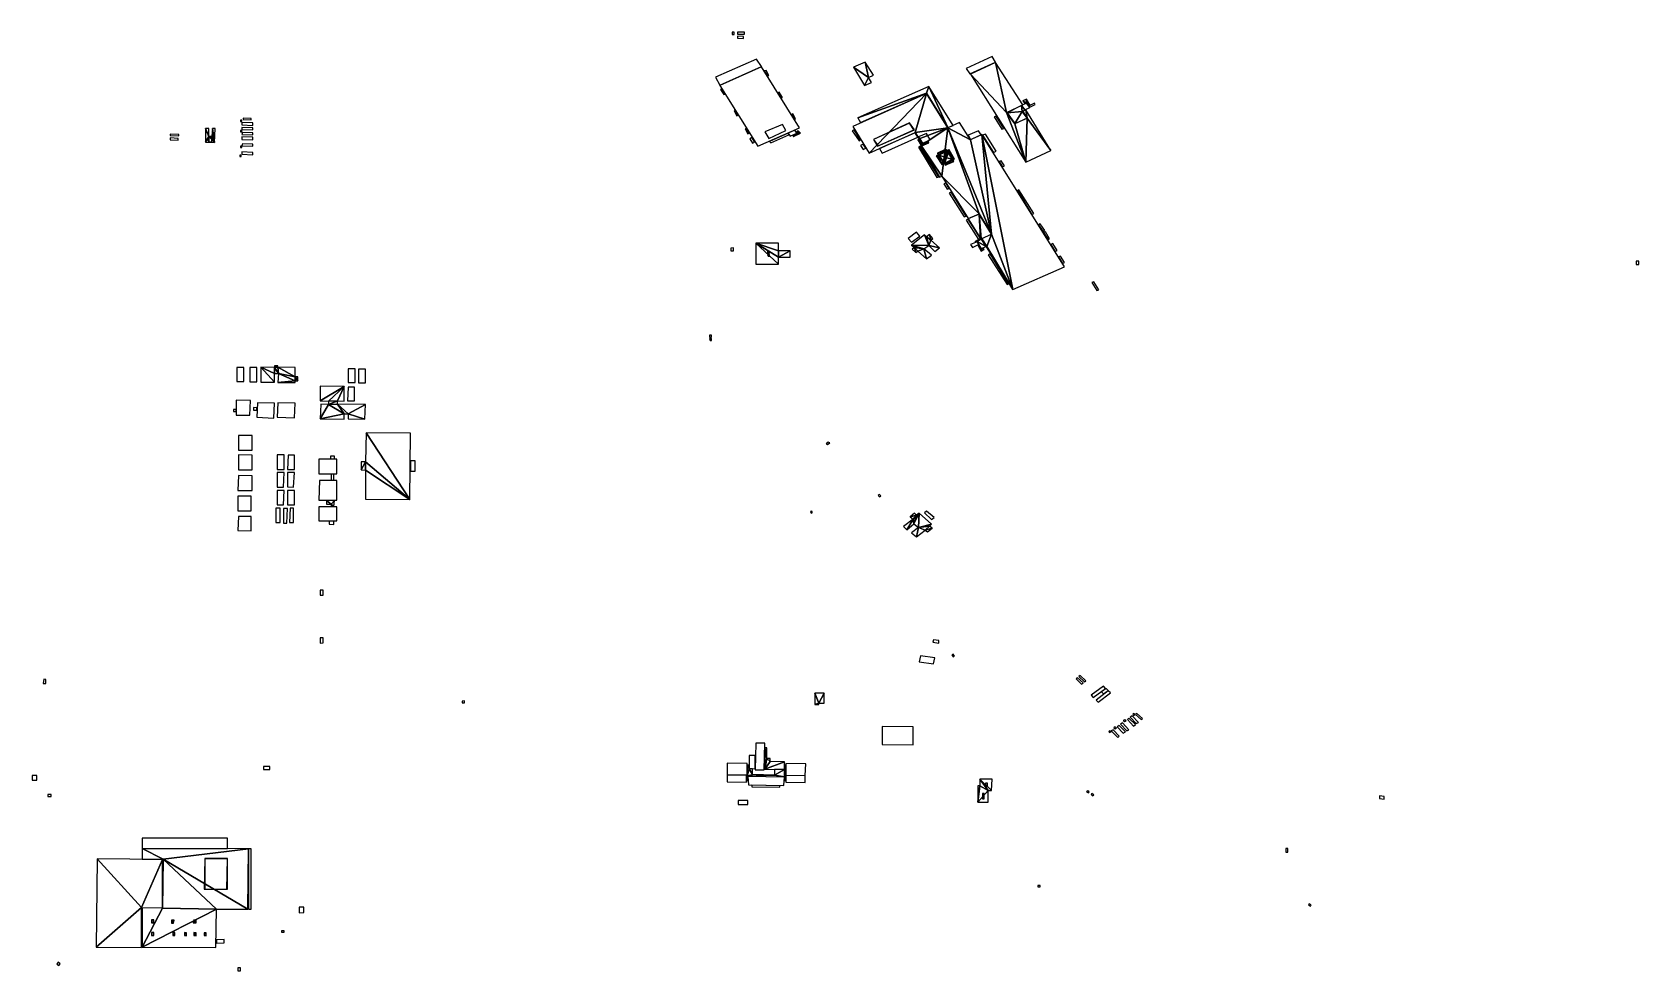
# Model space of a CAD drawing. Extents: x -35430092 to -35393830, y 11991942 to 12015432.
# Drawn here: x -35413699 to -35407149, y 11996210 to 12000036 of the extents above; entities that cross this region are included whole.
import ezdxf

# ---------------------------------------------------------------- set-up
doc = ezdxf.new("R2010")
doc.units = 0

msp = doc.modelspace()

# ---------------------------------------------------------------- linework, layer by layer
at = {"layer": 'mg_to_dxf', "color": 52}
for points in [[(-35410845.78, 12000036.24), (-35410845.78, 12000026.5), (-35410837.43, 12000026.5), (-35410837.43, 12000036.24)], [(-35410823.5, 12000027.89), (-35410795.66, 12000027.89), (-35410795.66, 12000036.24), (-35410823.5, 12000036.24)], [(-35410798.45, 12000009.79), (-35410798.45, 12000018.15), (-35410823.5, 12000019.54), (-35410823.5, 12000011.18)], [(-35410726.06, 11999895.65), (-35410745.55, 11999926.27), (-35410912.6, 11999852.49), (-35410895.89, 11999820.48)], [(-35410288.96, 11999851.1), (-35410288.96, 11999851.1), (-35410302.88, 11999913.74), (-35410350.21, 11999892.86)], [(-35410288.96, 11999851.1), (-35410288.96, 11999851.1), (-35410269.47, 11999860.84), (-35410302.88, 11999913.74)], [(-35409771.13, 11999913.74), (-35409785.05, 11999937.41), (-35409890.84, 11999888.69), (-35409876.92, 11999866.41)], [(-35409726.58, 11999709.11), (-35409726.58, 11999709.11), (-35409771.13, 11999912.35), (-35409874.14, 11999865.02)], [(-35409726.58, 11999709.11), (-35409726.58, 11999709.11), (-35409659.76, 11999739.74), (-35409771.13, 11999912.35)], [(-35410895.89, 11999819.08), (-35410739.98, 11999571.3), (-35410570.15, 11999646.47), (-35410726.06, 11999894.25)], [(-35410706.57, 11999880.33), (-35410714.93, 11999878.94), (-35410701.01, 11999858.06), (-35410695.44, 11999859.45)], [(-35410288.96, 11999851.1), (-35410288.96, 11999851.1), (-35410350.21, 11999892.86), (-35410305.67, 11999819.08)], [(-35410288.96, 11999851.1), (-35410288.96, 11999851.1), (-35410305.67, 11999819.08), (-35410277.83, 11999831.61)], [(-35409726.58, 11999709.11), (-35409726.58, 11999709.11), (-35409874.14, 11999865.02), (-35409648.63, 11999505.88)], [(-35410887.54, 11999803.77), (-35410893.11, 11999802.38), (-35410879.19, 11999781.5), (-35410873.62, 11999782.89)], [(-35410653.68, 11999791.24), (-35410659.24, 11999788.46), (-35410645.32, 11999767.58), (-35410639.76, 11999770.36)], [(-35410052.32, 11999785.67), (-35410052.32, 11999785.67), (-35410353, 11999652.04), (-35410286.18, 11999543.46)], [(-35410052.32, 11999787.07), (-35410052.32, 11999787.07), (-35410043.96, 11999814.91), (-35410333.51, 11999686.84)], [(-35410052.32, 11999787.07), (-35410052.32, 11999787.07), (-35410333.51, 11999686.84), (-35410322.37, 11999667.35)], [(-35410052.32, 11999785.67), (-35410052.32, 11999785.67), (-35410286.18, 11999543.46), (-35410099.65, 11999626.98)], [(-35409966.01, 11999646.47), (-35409966.01, 11999646.47), (-35410052.32, 11999785.67), (-35410099.65, 11999626.98)], [(-35410052.32, 11999787.07), (-35410052.32, 11999787.07), (-35409966.01, 11999647.86), (-35410043.96, 11999814.91)], [(-35410043.96, 11999814.91), (-35410043.96, 11999814.91), (-35409966.01, 11999647.86), (-35409943.74, 11999656.22)], [(-35410834.64, 11999718.86), (-35410837.43, 11999716.07), (-35410826.29, 11999695.19), (-35410820.72, 11999697.98)], [(-35409662.55, 11999713.29), (-35409662.55, 11999713.29), (-35409665.33, 11999736.95), (-35409723.8, 11999707.72)], [(-35409662.55, 11999713.29), (-35409662.55, 11999713.29), (-35409723.8, 11999707.72), (-35409693.17, 11999663.18)], [(-35409662.55, 11999713.29), (-35409662.55, 11999713.29), (-35409693.17, 11999663.18), (-35409643.06, 11999685.45)], [(-35409651.41, 11999718.86), (-35409631.92, 11999728.6), (-35409645.84, 11999746.7), (-35409665.33, 11999736.95)], [(-35409662.55, 11999713.29), (-35409662.55, 11999713.29), (-35409651.41, 11999718.86), (-35409665.33, 11999736.95)], [(-35409645.84, 11999748.09), (-35409645.84, 11999748.09), (-35409645.84, 11999763.4), (-35409659.76, 11999756.44)], [(-35409645.84, 11999748.09), (-35409645.84, 11999748.09), (-35409659.76, 11999756.44), (-35409651.41, 11999745.31)], [(-35409643.06, 11999685.45), (-35409643.06, 11999685.45), (-35409648.63, 11999718.86), (-35409659.76, 11999713.29)], [(-35409545.62, 11999553.2), (-35409545.62, 11999553.2), (-35409648.63, 11999718.86), (-35409643.06, 11999685.45)], [(-35409645.84, 11999748.09), (-35409645.84, 11999748.09), (-35409631.92, 11999739.74), (-35409645.84, 11999763.4)], [(-35409645.84, 11999748.09), (-35409645.84, 11999748.09), (-35409637.49, 11999736.95), (-35409631.92, 11999739.74)], [(-35409631.92, 11999729.99), (-35409609.65, 11999741.13), (-35409612.43, 11999746.7), (-35409634.71, 11999735.56)], [(-35412850.31, 11999671.53), (-35412844.74, 11999671.53), (-35412844.74, 11999677.1), (-35412850.31, 11999677.1)], [(-35412800.2, 11999656.22), (-35412800.2, 11999665.96), (-35412844.74, 11999667.35), (-35412844.74, 11999659)], [(-35412800.2, 11999638.12), (-35412800.2, 11999646.47), (-35412844.74, 11999647.86), (-35412844.74, 11999639.51)], [(-35412839.17, 11999679.88), (-35412805.76, 11999678.49), (-35412805.76, 11999684.06), (-35412839.17, 11999685.45)], [(-35410695.44, 11999603.32), (-35410625.84, 11999635.33), (-35410639.76, 11999660.39), (-35410712.14, 11999629.77)], [(-35410598, 11999703.54), (-35410603.56, 11999700.76), (-35410589.64, 11999679.88), (-35410586.86, 11999682.66)], [(-35410252.77, 11999571.3), (-35410102.43, 11999638.12), (-35410121.92, 11999665.96), (-35410269.47, 11999599.14)], [(-35410249.99, 11999572.69), (-35410105.21, 11999638.12), (-35410121.92, 11999664.57), (-35410269.47, 11999599.14)], [(-35409874.14, 11999597.75), (-35409874.14, 11999597.75), (-35409918.68, 11999667.35), (-35409966.01, 11999646.47)], [(-35409768.34, 11999693.8), (-35409776.69, 11999691.02), (-35409746.07, 11999640.9), (-35409737.72, 11999643.69)], [(-35409726.58, 11999709.11), (-35409726.58, 11999709.11), (-35409648.63, 11999505.88), (-35409693.17, 11999661.78)], [(-35409648.63, 11999505.88), (-35409648.63, 11999505.88), (-35409643.06, 11999685.45), (-35409693.17, 11999661.78)], [(-35409648.63, 11999505.88), (-35409648.63, 11999505.88), (-35409545.62, 11999553.2), (-35409643.06, 11999685.45)], [(-35413137.07, 11999614.45), (-35413100.88, 11999613.06), (-35413100.88, 11999618.63), (-35413137.07, 11999620.02)], [(-35413137.07, 11999597.75), (-35413103.66, 11999596.36), (-35413103.66, 11999603.32), (-35413137.07, 11999604.71)], [(-35412978.38, 11999610.28), (-35412978.38, 11999610.28), (-35412992.3, 11999643.69), (-35412992.3, 11999588.01)], [(-35412978.38, 11999610.28), (-35412978.38, 11999610.28), (-35412978.38, 11999643.69), (-35412992.3, 11999643.69)], [(-35412978.38, 11999610.28), (-35412978.38, 11999610.28), (-35412992.3, 11999588.01), (-35412956.1, 11999586.61)], [(-35412967.24, 11999588.01), (-35412967.24, 11999607.49), (-35412981.16, 11999607.49), (-35412981.16, 11999588.01)], [(-35412978.38, 11999610.28), (-35412978.38, 11999610.28), (-35412956.1, 11999586.61), (-35412967.24, 11999611.67)], [(-35412967.24, 11999589.4), (-35412967.24, 11999607.49), (-35412978.38, 11999606.1), (-35412978.38, 11999589.4)], [(-35412956.1, 11999586.61), (-35412956.1, 11999586.61), (-35412964.46, 11999643.69), (-35412967.24, 11999611.67)], [(-35412956.1, 11999586.61), (-35412956.1, 11999586.61), (-35412953.32, 11999643.69), (-35412964.46, 11999643.69)], [(-35412850.31, 11999629.77), (-35412844.74, 11999629.77), (-35412844.74, 11999635.33), (-35412850.31, 11999635.33)], [(-35412800.2, 11999617.24), (-35412800.2, 11999625.59), (-35412841.96, 11999626.98), (-35412844.74, 11999618.63)], [(-35412800.2, 11999597.75), (-35412800.2, 11999607.49), (-35412844.74, 11999608.89), (-35412844.74, 11999599.14)], [(-35410787.31, 11999645.08), (-35410792.88, 11999642.3), (-35410781.74, 11999621.41), (-35410776.18, 11999624.2)], [(-35410765.04, 11999606.1), (-35410773.39, 11999601.93), (-35410762.26, 11999583.83), (-35410753.9, 11999588.01)], [(-35410687.09, 11999585.22), (-35410614.7, 11999617.24), (-35410617.48, 11999624.2), (-35410692.65, 11999590.79)], [(-35410609.13, 11999611.67), (-35410581.29, 11999624.2), (-35410589.64, 11999636.73), (-35410617.48, 11999624.2)], [(-35410578.51, 11999624.2), (-35410578.51, 11999624.2), (-35410598, 11999614.45), (-35410595.21, 11999610.28)], [(-35410578.51, 11999624.2), (-35410578.51, 11999624.2), (-35410595.21, 11999610.28), (-35410567.37, 11999624.2)], [(-35410578.51, 11999624.2), (-35410578.51, 11999624.2), (-35410575.72, 11999633.94), (-35410581.29, 11999629.77)], [(-35410578.51, 11999624.2), (-35410578.51, 11999624.2), (-35410567.37, 11999624.2), (-35410575.72, 11999633.94)], [(-35410347.43, 11999638.12), (-35410355.78, 11999633.94), (-35410327.94, 11999593.57), (-35410322.37, 11999596.36)], [(-35410244.42, 11999561.56), (-35410233.28, 11999543.46), (-35410088.51, 11999607.49), (-35410099.65, 11999625.59)], [(-35409966.01, 11999646.47), (-35409966.01, 11999646.47), (-35410099.65, 11999626.98), (-35410082.94, 11999601.93)], [(-35410082.94, 11999601.93), (-35410082.94, 11999601.93), (-35410088.51, 11999597.75), (-35410074.59, 11999574.09)], [(-35410069.02, 11999581.05), (-35410069.02, 11999581.05), (-35410080.16, 11999600.53), (-35410088.51, 11999597.75)], [(-35410069.02, 11999581.05), (-35410069.02, 11999581.05), (-35410088.51, 11999597.75), (-35410071.81, 11999572.69)], [(-35410069.02, 11999583.83), (-35410038.4, 11999597.75), (-35410052.32, 11999622.81), (-35410085.73, 11999608.89)], [(-35409966.01, 11999646.47), (-35409966.01, 11999646.47), (-35410082.94, 11999601.93), (-35410074.59, 11999574.09)], [(-35409966.01, 11999646.47), (-35409966.01, 11999646.47), (-35410074.59, 11999574.09), (-35409991.07, 11999448.8)], [(-35410069.02, 11999581.05), (-35410069.02, 11999581.05), (-35410071.81, 11999572.69), (-35410043.96, 11999585.22)], [(-35410069.02, 11999581.05), (-35410069.02, 11999581.05), (-35410043.96, 11999585.22), (-35410046.75, 11999592.18)], [(-35409837.94, 11999295.68), (-35409837.94, 11999295.68), (-35409966.01, 11999646.47), (-35409991.07, 11999448.8)], [(-35409787.83, 11999212.16), (-35409787.83, 11999212.16), (-35409966.01, 11999646.47), (-35409837.94, 11999295.68)], [(-35409874.14, 11999597.75), (-35409874.14, 11999597.75), (-35409966.01, 11999646.47), (-35409787.83, 11999212.16)], [(-35409829.59, 11999617.24), (-35409840.73, 11999633.94), (-35409882.49, 11999615.85), (-35409874.14, 11999599.14)], [(-35409787.83, 11999212.16), (-35409787.83, 11999212.16), (-35409826.81, 11999618.63), (-35409874.14, 11999597.75)], [(-35409701.52, 11998986.65), (-35409701.52, 11998986.65), (-35409826.81, 11999618.63), (-35409787.83, 11999212.16)], [(-35409701.52, 11998986.65), (-35409701.52, 11998986.65), (-35409489.93, 11999079.91), (-35409826.81, 11999618.63)], [(-35409768.34, 11999550.42), (-35409812.89, 11999620.02), (-35409824.02, 11999615.85), (-35409779.48, 11999546.24)], [(-35412853.09, 11999529.54), (-35412847.53, 11999529.54), (-35412847.53, 11999535.11), (-35412853.09, 11999535.11)], [(-35412850.31, 11999565.73), (-35412844.74, 11999565.73), (-35412844.74, 11999571.3), (-35412850.31, 11999571.3)], [(-35412800.2, 11999571.3), (-35412800.2, 11999579.65), (-35412841.96, 11999581.05), (-35412844.74, 11999572.69)], [(-35412800.2, 11999536.5), (-35412800.2, 11999546.24), (-35412844.74, 11999547.64), (-35412844.74, 11999539.28)], [(-35410322.37, 11999574.09), (-35410311.24, 11999557.38), (-35410300.1, 11999562.95), (-35410311.24, 11999579.65)], [(-35410080.16, 11999569.91), (-35410085.73, 11999567.13), (-35410010.56, 11999443.23), (-35410002.2, 11999446.02)], [(-35410074.59, 11999574.09), (-35410074.59, 11999574.09), (-35410080.16, 11999571.3), (-35409999.42, 11999444.63)], [(-35409991.07, 11999448.8), (-35409991.07, 11999448.8), (-35410074.59, 11999574.09), (-35409999.42, 11999444.63)], [(-35410013.34, 11999532.32), (-35410013.34, 11999532.32), (-35409991.07, 11999496.13), (-35410004.99, 11999536.5)], [(-35410002.2, 11999535.11), (-35410002.2, 11999535.11), (-35410010.56, 11999532.32), (-35409991.07, 11999497.52)], [(-35409968.79, 11999553.2), (-35409968.79, 11999553.2), (-35409974.36, 11999558.77), (-35410007.77, 11999543.46)], [(-35409968.79, 11999551.81), (-35409968.79, 11999551.81), (-35409974.36, 11999557.38), (-35410007.77, 11999543.46)], [(-35409968.79, 11999553.2), (-35409968.79, 11999553.2), (-35410007.77, 11999543.46), (-35410004.99, 11999536.5)], [(-35409968.79, 11999551.81), (-35409968.79, 11999551.81), (-35410007.77, 11999543.46), (-35410002.2, 11999535.11)], [(-35410004.99, 11999536.5), (-35410004.99, 11999536.5), (-35409991.07, 11999496.13), (-35409968.79, 11999553.2)], [(-35409946.52, 11999517.01), (-35409946.52, 11999517.01), (-35409968.79, 11999551.81), (-35410002.2, 11999535.11)], [(-35410002.2, 11999535.11), (-35410002.2, 11999535.11), (-35409991.07, 11999497.52), (-35409979.93, 11999501.7)], [(-35409946.52, 11999517.01), (-35409946.52, 11999517.01), (-35410002.2, 11999535.11), (-35409979.93, 11999501.7)], [(-35409991.07, 11999496.13), (-35409991.07, 11999496.13), (-35409979.93, 11999500.31), (-35409968.79, 11999553.2)], [(-35409968.79, 11999553.2), (-35409968.79, 11999553.2), (-35409979.93, 11999500.31), (-35409960.44, 11999555.99)], [(-35409979.93, 11999500.31), (-35409979.93, 11999500.31), (-35409943.74, 11999515.62), (-35409960.44, 11999555.99)], [(-35409974.36, 11999494.74), (-35409974.36, 11999494.74), (-35409946.52, 11999517.01), (-35409979.93, 11999501.7)], [(-35409946.52, 11999517.01), (-35409946.52, 11999517.01), (-35409974.36, 11999494.74), (-35409940.95, 11999510.05)], [(-35409946.52, 11999517.01), (-35409946.52, 11999517.01), (-35409963.23, 11999555.99), (-35409968.79, 11999551.81)], [(-35409946.52, 11999517.01), (-35409946.52, 11999517.01), (-35409940.95, 11999518.4), (-35409963.23, 11999555.99)], [(-35409960.44, 11999555.99), (-35409960.44, 11999555.99), (-35409943.74, 11999515.62), (-35409938.17, 11999518.4)], [(-35409979.93, 11999500.31), (-35409979.93, 11999500.31), (-35409940.95, 11999508.66), (-35409943.74, 11999515.62)], [(-35409979.93, 11999500.31), (-35409979.93, 11999500.31), (-35409977.15, 11999493.35), (-35409940.95, 11999508.66)], [(-35409743.28, 11999487.78), (-35409734.93, 11999490.56), (-35409748.85, 11999511.44), (-35409757.21, 11999508.66)], [(-35409991.07, 11999448.8), (-35409991.07, 11999448.8), (-35409882.49, 11999276.19), (-35409837.94, 11999295.68)], [(-35409974.36, 11999422.35), (-35409982.71, 11999418.18), (-35409968.79, 11999395.9), (-35409960.44, 11999398.69)], [(-35409623.57, 11999292.89), (-35409615.22, 11999297.07), (-35409676.47, 11999393.12), (-35409682.04, 11999390.34)], [(-35409952.09, 11999383.38), (-35409960.44, 11999379.2), (-35409899.19, 11999283.15), (-35409890.84, 11999285.93)], [(-35409890.84, 11999269.23), (-35409840.73, 11999191.28), (-35409832.37, 11999195.45), (-35409882.49, 11999273.41)], [(-35409832.37, 11999195.45), (-35409832.37, 11999195.45), (-35409837.94, 11999294.29), (-35409882.49, 11999274.8)], [(-35409829.59, 11999194.06), (-35409829.59, 11999194.06), (-35409837.94, 11999294.29), (-35409832.37, 11999195.45)], [(-35409829.59, 11999194.06), (-35409829.59, 11999194.06), (-35409787.83, 11999212.16), (-35409837.94, 11999294.29)], [(-35409579.02, 11999224.68), (-35409570.67, 11999227.47), (-35409590.16, 11999255.31), (-35409595.73, 11999251.13)], [(-35410113.57, 11999180.14), (-35410080.16, 11999205.2), (-35410094.08, 11999220.51), (-35410127.49, 11999195.45)], [(-35410043.96, 11999166.22), (-35410043.96, 11999166.22), (-35410060.67, 11999209.37), (-35410113.57, 11999167.61)], [(-35410043.96, 11999166.22), (-35410043.96, 11999166.22), (-35410052.32, 11999202.41), (-35410060.67, 11999209.37)], [(-35410035.61, 11999188.49), (-35410035.61, 11999188.49), (-35410041.18, 11999210.76), (-35410052.32, 11999202.41)], [(-35410035.61, 11999188.49), (-35410035.61, 11999188.49), (-35410052.32, 11999202.41), (-35410043.96, 11999166.22)], [(-35410035.61, 11999188.49), (-35410035.61, 11999188.49), (-35410027.26, 11999195.45), (-35410041.18, 11999210.76)], [(-35409829.59, 11999194.06), (-35409829.59, 11999194.06), (-35409832.37, 11999195.45), (-35409854.65, 11999182.92)], [(-35409829.59, 11999194.06), (-35409829.59, 11999194.06), (-35409854.65, 11999182.92), (-35409846.3, 11999182.92)], [(-35409846.3, 11999182.92), (-35409846.3, 11999182.92), (-35409810.1, 11999162.04), (-35409829.59, 11999194.06)], [(-35409787.83, 11999212.16), (-35409787.83, 11999212.16), (-35409826.81, 11999194.06), (-35409807.32, 11999162.04)], [(-35409807.32, 11999162.04), (-35409807.32, 11999162.04), (-35409701.52, 11998986.65), (-35409787.83, 11999212.16)], [(-35409556.75, 11999191.28), (-35409551.18, 11999194.06), (-35409567.89, 11999221.9), (-35409576.24, 11999219.12)], [(-35410851.35, 11999145.34), (-35410840.21, 11999145.34), (-35410840.21, 11999156.47), (-35410851.35, 11999155.08)], [(-35410748.33, 11999175.96), (-35410748.33, 11999175.96), (-35410656.46, 11999091.05), (-35410656.46, 11999118.89)], [(-35410748.33, 11999175.96), (-35410748.33, 11999175.96), (-35410748.33, 11999091.05), (-35410656.46, 11999091.05)], [(-35410656.46, 11999145.34), (-35410656.46, 11999145.34), (-35410656.46, 11999175.96), (-35410748.33, 11999175.96)], [(-35410656.46, 11999145.34), (-35410656.46, 11999145.34), (-35410748.33, 11999175.96), (-35410656.46, 11999118.89)], [(-35410692.65, 11999135.59), (-35410692.65, 11999143.95), (-35410701.01, 11999143.95), (-35410701.01, 11999135.59)], [(-35410692.65, 11999123.07), (-35410692.65, 11999130.03), (-35410701.01, 11999130.03), (-35410698.22, 11999123.07)], [(-35410695.44, 11999135.59), (-35410695.44, 11999142.55), (-35410698.22, 11999142.55), (-35410698.22, 11999135.59)], [(-35410695.44, 11999123.07), (-35410695.44, 11999130.03), (-35410698.22, 11999130.03), (-35410698.22, 11999123.07)], [(-35410656.46, 11999118.89), (-35410656.46, 11999118.89), (-35410609.13, 11999145.34), (-35410656.46, 11999145.34)], [(-35410656.46, 11999118.89), (-35410656.46, 11999118.89), (-35410609.13, 11999118.89), (-35410609.13, 11999145.34)], [(-35410063.45, 11999152.3), (-35410063.45, 11999152.3), (-35410113.57, 11999167.61), (-35410102.43, 11999157.87)], [(-35410043.96, 11999166.22), (-35410043.96, 11999166.22), (-35410113.57, 11999167.61), (-35410063.45, 11999152.3)], [(-35410102.43, 11999157.87), (-35410102.43, 11999157.87), (-35410110.78, 11999150.91), (-35410096.86, 11999138.38)], [(-35410102.43, 11999157.87), (-35410102.43, 11999157.87), (-35410096.86, 11999138.38), (-35410088.51, 11999143.95)], [(-35410102.43, 11999157.87), (-35410102.43, 11999157.87), (-35410088.51, 11999143.95), (-35410063.45, 11999152.3)], [(-35410063.45, 11999152.3), (-35410063.45, 11999152.3), (-35410088.51, 11999143.95), (-35410052.32, 11999111.93)], [(-35410063.45, 11999152.3), (-35410063.45, 11999152.3), (-35410052.32, 11999111.93), (-35410032.83, 11999127.24)], [(-35410043.96, 11999166.22), (-35410043.96, 11999166.22), (-35409999.42, 11999156.47), (-35410035.61, 11999188.49)], [(-35410043.96, 11999166.22), (-35410043.96, 11999166.22), (-35410018.91, 11999142.55), (-35409999.42, 11999156.47)], [(-35409874.14, 11999170.39), (-35409865.78, 11999157.87), (-35409840.73, 11999170.39), (-35409846.3, 11999181.53)], [(-35409846.3, 11999182.92), (-35409846.3, 11999182.92), (-35409854.65, 11999182.92), (-35409854.65, 11999180.14)], [(-35409846.3, 11999182.92), (-35409846.3, 11999182.92), (-35409829.59, 11999153.69), (-35409810.1, 11999162.04)], [(-35409829.59, 11999152.3), (-35409829.59, 11999152.3), (-35409837.94, 11999169), (-35409843.51, 11999167.61)], [(-35409829.59, 11999152.3), (-35409829.59, 11999152.3), (-35409843.51, 11999167.61), (-35409829.59, 11999143.95)], [(-35409829.59, 11999152.3), (-35409829.59, 11999152.3), (-35409818.45, 11999149.51), (-35409821.24, 11999155.08)], [(-35409829.59, 11999152.3), (-35409829.59, 11999152.3), (-35409829.59, 11999143.95), (-35409818.45, 11999149.51)], [(-35409807.32, 11999162.04), (-35409807.32, 11999162.04), (-35409810.1, 11999160.65), (-35409701.52, 11998986.65)], [(-35409801.75, 11999128.63), (-35409723.8, 11999007.53), (-35409718.23, 11999010.31), (-35409793.4, 11999132.81)], [(-35409528.91, 11999142.55), (-35409520.56, 11999146.73), (-35409537.26, 11999174.57), (-35409545.62, 11999170.39)], [(-35409498.29, 11999092.44), (-35409489.93, 11999096.62), (-35409506.64, 11999123.07), (-35409514.99, 11999120.28)], [(-35407148.53, 11999089.66), (-35407148.53, 11999102.19), (-35407159.67, 11999102.19), (-35407159.67, 11999089.66)], [(-35409359.08, 11998982.47), (-35409350.73, 11998985.25), (-35409370.22, 11999018.66), (-35409378.57, 11999015.88)], [(-35410937.65, 11998793.15), (-35410929.3, 11998793.15), (-35410929.3, 11998801.51), (-35410937.65, 11998801.51)], [(-35410934.87, 11998779.23), (-35410929.3, 11998779.23), (-35410929.3, 11998787.58), (-35410937.65, 11998787.58)], [(-35412864.23, 11998669.26), (-35412864.23, 11998612.19), (-35412836.39, 11998612.19), (-35412836.39, 11998669.26)], [(-35412811.33, 11998669.26), (-35412811.33, 11998610.8), (-35412783.49, 11998610.8), (-35412783.49, 11998669.26)], [(-35412766.79, 11998670.65), (-35412766.79, 11998670.65), (-35412711.11, 11998609.4), (-35412711.11, 11998644.21)], [(-35412766.79, 11998670.65), (-35412766.79, 11998670.65), (-35412766.79, 11998609.4), (-35412711.11, 11998609.4)], [(-35412711.11, 11998669.26), (-35412711.11, 11998669.26), (-35412766.79, 11998670.65), (-35412711.11, 11998644.21)], [(-35412697.19, 11998670.65), (-35412697.19, 11998670.65), (-35412711.11, 11998676.22), (-35412711.11, 11998669.26)], [(-35412697.19, 11998670.65), (-35412697.19, 11998670.65), (-35412697.19, 11998676.22), (-35412711.11, 11998676.22)], [(-35412697.19, 11998670.65), (-35412697.19, 11998670.65), (-35412711.11, 11998669.26), (-35412694.4, 11998644.21)], [(-35412711.11, 11998669.26), (-35412711.11, 11998669.26), (-35412711.11, 11998644.21), (-35412694.4, 11998644.21)], [(-35412627.58, 11998631.68), (-35412627.58, 11998631.68), (-35412627.58, 11998669.26), (-35412697.19, 11998670.65)], [(-35412697.19, 11998670.65), (-35412697.19, 11998670.65), (-35412694.4, 11998644.21), (-35412627.58, 11998631.68)], [(-35412694.4, 11998644.21), (-35412694.4, 11998644.21), (-35412697.19, 11998608.01), (-35412627.58, 11998614.97)], [(-35412627.58, 11998614.97), (-35412627.58, 11998614.97), (-35412697.19, 11998608.01), (-35412627.58, 11998608.01)], [(-35412627.58, 11998631.68), (-35412627.58, 11998631.68), (-35412694.4, 11998644.21), (-35412627.58, 11998614.97)], [(-35412627.58, 11998631.68), (-35412627.58, 11998631.68), (-35412627.58, 11998614.97), (-35412616.45, 11998614.97)], [(-35412616.45, 11998614.97), (-35412616.45, 11998614.97), (-35412616.45, 11998631.68), (-35412627.58, 11998631.68)], [(-35412382.59, 11998608.01), (-35412382.59, 11998663.69), (-35412410.43, 11998663.69), (-35412410.43, 11998608.01)], [(-35412340.82, 11998606.62), (-35412340.82, 11998662.3), (-35412368.67, 11998662.3), (-35412368.67, 11998606.62)], [(-35412811.33, 11998474.38), (-35412808.55, 11998534.23), (-35412867.01, 11998535.63), (-35412867.01, 11998474.38)], [(-35412427.13, 11998591.31), (-35412427.13, 11998591.31), (-35412524.57, 11998592.7), (-35412524.57, 11998532.84)], [(-35412427.13, 11998591.31), (-35412427.13, 11998591.31), (-35412524.57, 11998532.84), (-35412491.16, 11998531.45)], [(-35412454.97, 11998532.84), (-35412454.97, 11998532.84), (-35412427.13, 11998591.31), (-35412491.16, 11998531.45)], [(-35412454.97, 11998532.84), (-35412454.97, 11998532.84), (-35412427.13, 11998531.45), (-35412427.13, 11998591.31)], [(-35412385.37, 11998532.84), (-35412385.37, 11998588.52), (-35412410.43, 11998588.52), (-35412413.21, 11998532.84)], [(-35412878.15, 11998498.04), (-35412878.15, 11998489.69), (-35412867.01, 11998489.69), (-35412867.01, 11998498.04)], [(-35412797.41, 11998506.39), (-35412797.41, 11998495.26), (-35412783.49, 11998495.26), (-35412783.49, 11998505)], [(-35412713.89, 11998463.24), (-35412711.11, 11998523.1), (-35412780.71, 11998524.49), (-35412783.49, 11998466.02)], [(-35412630.37, 11998464.63), (-35412627.58, 11998523.1), (-35412697.19, 11998524.49), (-35412699.97, 11998466.02)], [(-35412491.16, 11998518.92), (-35412491.16, 11998518.92), (-35412521.79, 11998520.31), (-35412524.57, 11998460.46)], [(-35412491.16, 11998518.92), (-35412491.16, 11998518.92), (-35412524.57, 11998460.46), (-35412427.13, 11998479.94)], [(-35412427.13, 11998479.94), (-35412427.13, 11998479.94), (-35412524.57, 11998460.46), (-35412427.13, 11998459.06)], [(-35412454.97, 11998532.84), (-35412454.97, 11998532.84), (-35412491.16, 11998531.45), (-35412491.16, 11998518.92)], [(-35412454.97, 11998532.84), (-35412454.97, 11998532.84), (-35412491.16, 11998518.92), (-35412454.97, 11998520.31)], [(-35412491.16, 11998518.92), (-35412491.16, 11998518.92), (-35412427.13, 11998479.94), (-35412454.97, 11998520.31)], [(-35412454.97, 11998520.31), (-35412454.97, 11998520.31), (-35412410.43, 11998479.94), (-35412340.82, 11998518.92)], [(-35412454.97, 11998520.31), (-35412454.97, 11998520.31), (-35412427.13, 11998479.94), (-35412410.43, 11998479.94)], [(-35412410.43, 11998479.94), (-35412410.43, 11998479.94), (-35412343.61, 11998459.06), (-35412340.82, 11998518.92)], [(-35412410.43, 11998479.94), (-35412410.43, 11998479.94), (-35412410.43, 11998460.46), (-35412343.61, 11998459.06)], [(-35412340.82, 11998285.06), (-35412340.82, 11998285.06), (-35412159.86, 11998130.54), (-35412338.04, 11998403.38)], [(-35412338.04, 11998403.38), (-35412338.04, 11998403.38), (-35412159.86, 11998130.54), (-35412157.08, 11998401.99)], [(-35412802.98, 11998332.39), (-35412802.98, 11998392.25), (-35412858.66, 11998392.25), (-35412858.66, 11998332.39)], [(-35410456.01, 11998354.66), (-35410447.66, 11998361.62), (-35410453.22, 11998364.41), (-35410461.58, 11998357.45)], [(-35412802.98, 11998251.65), (-35412802.98, 11998311.51), (-35412858.66, 11998312.9), (-35412858.66, 11998251.65)], [(-35412699.97, 11998312.9), (-35412699.97, 11998253.04), (-35412672.13, 11998253.04), (-35412672.13, 11998312.9)], [(-35412655.42, 11998311.51), (-35412658.21, 11998253.04), (-35412630.37, 11998253.04), (-35412630.37, 11998311.51)], [(-35412530.14, 11998294.8), (-35412530.14, 11998236.34), (-35412457.76, 11998236.34), (-35412457.76, 11998294.8)], [(-35412466.11, 11998296.2), (-35412466.11, 11998307.33), (-35412482.81, 11998307.33), (-35412482.81, 11998296.2)], [(-35412340.82, 11998285.06), (-35412340.82, 11998285.06), (-35412357.53, 11998251.65), (-35412340.82, 11998250.26)], [(-35412340.82, 11998285.06), (-35412340.82, 11998285.06), (-35412357.53, 11998285.06), (-35412357.53, 11998251.65)], [(-35412340.82, 11998250.26), (-35412340.82, 11998250.26), (-35412159.86, 11998130.54), (-35412340.82, 11998285.06)], [(-35412137.59, 11998246.08), (-35412137.59, 11998289.24), (-35412157.08, 11998289.24), (-35412157.08, 11998246.08)], [(-35412802.98, 11998168.13), (-35412802.98, 11998227.99), (-35412858.66, 11998229.38), (-35412861.45, 11998168.13)], [(-35412699.97, 11998240.51), (-35412699.97, 11998180.66), (-35412674.91, 11998180.66), (-35412672.13, 11998240.51)], [(-35412658.21, 11998240.51), (-35412658.21, 11998182.05), (-35412633.15, 11998180.66), (-35412630.37, 11998240.51)], [(-35412457.76, 11998127.76), (-35412457.76, 11998208.5), (-35412527.36, 11998208.5), (-35412530.14, 11998127.76)], [(-35412468.89, 11998209.89), (-35412468.89, 11998234.95), (-35412480.03, 11998234.95), (-35412480.03, 11998209.89)], [(-35412340.82, 11998250.26), (-35412340.82, 11998250.26), (-35412340.82, 11998131.94), (-35412159.86, 11998130.54)], [(-35412805.76, 11998084.61), (-35412805.76, 11998144.46), (-35412861.45, 11998144.46), (-35412861.45, 11998084.61)], [(-35412699.97, 11998168.13), (-35412699.97, 11998109.66), (-35412674.91, 11998109.66), (-35412672.13, 11998168.13)], [(-35412658.21, 11998168.13), (-35412658.21, 11998109.66), (-35412630.37, 11998109.66), (-35412630.37, 11998168.13)], [(-35410249.99, 11998147.25), (-35410244.42, 11998141.68), (-35410238.85, 11998145.86), (-35410244.42, 11998151.42)], [(-35412705.54, 11998095.74), (-35412705.54, 11998037.28), (-35412688.83, 11998037.28), (-35412688.83, 11998095.74)], [(-35412674.91, 11998094.35), (-35412674.91, 11998034.49), (-35412660.99, 11998034.49), (-35412658.21, 11998094.35)], [(-35412647.07, 11998095.74), (-35412649.86, 11998037.28), (-35412633.15, 11998037.28), (-35412633.15, 11998095.74)], [(-35412530.14, 11998101.31), (-35412530.14, 11998044.24), (-35412457.76, 11998044.24), (-35412457.76, 11998101.31)], [(-35412480.03, 11998112.45), (-35412480.03, 11998112.45), (-35412499.52, 11998126.37), (-35412499.52, 11998112.45)], [(-35412480.03, 11998112.45), (-35412480.03, 11998112.45), (-35412466.11, 11998126.37), (-35412499.52, 11998126.37)], [(-35412480.03, 11998112.45), (-35412480.03, 11998112.45), (-35412468.89, 11998102.7), (-35412466.11, 11998126.37)], [(-35412480.03, 11998112.45), (-35412480.03, 11998112.45), (-35412480.03, 11998102.7), (-35412468.89, 11998102.7)], [(-35410522.83, 11998074.86), (-35410517.26, 11998077.65), (-35410520.04, 11998083.21), (-35410525.61, 11998081.82)], [(-35410060.67, 11998076.25), (-35410032.83, 11998049.81), (-35410021.69, 11998058.16), (-35410052.32, 11998083.21)], [(-35412805.76, 11998003.87), (-35412805.76, 11998062.33), (-35412858.66, 11998062.33), (-35412861.45, 11998005.26)], [(-35412488.38, 11998030.32), (-35412468.89, 11998028.92), (-35412468.89, 11998042.85), (-35412488.38, 11998042.85)], [(-35410108, 11998051.2), (-35410108, 11998051.2), (-35410146.98, 11998020.57), (-35410133.05, 11998008.04)], [(-35410108, 11998051.2), (-35410108, 11998051.2), (-35410133.05, 11998008.04), (-35410105.21, 11998031.71)], [(-35410094.08, 11998066.51), (-35410094.08, 11998066.51), (-35410102.43, 11998074.86), (-35410119.13, 11998060.94)], [(-35410094.08, 11998066.51), (-35410094.08, 11998066.51), (-35410119.13, 11998060.94), (-35410108, 11998051.2)], [(-35410085.73, 11998016.4), (-35410085.73, 11998016.4), (-35410113.57, 11997995.52), (-35410094.08, 11997978.81)], [(-35410094.08, 11998066.51), (-35410094.08, 11998066.51), (-35410108, 11998051.2), (-35410105.21, 11998031.71)], [(-35410082.94, 11998074.86), (-35410082.94, 11998074.86), (-35410105.21, 11998031.71), (-35410085.73, 11998016.4)], [(-35410094.08, 11998066.51), (-35410094.08, 11998066.51), (-35410105.21, 11998031.71), (-35410082.94, 11998074.86)], [(-35410085.73, 11998016.4), (-35410085.73, 11998016.4), (-35410094.08, 11997978.81), (-35410057.88, 11998006.65)], [(-35410082.94, 11998074.86), (-35410082.94, 11998074.86), (-35410085.73, 11998016.4), (-35410032.83, 11998030.32)], [(-35410032.83, 11998030.32), (-35410032.83, 11998030.32), (-35410085.73, 11998016.4), (-35410041.18, 11998021.96)], [(-35410041.18, 11998021.96), (-35410041.18, 11998021.96), (-35410085.73, 11998016.4), (-35410057.88, 11998006.65)], [(-35410057.88, 11998006.65), (-35410057.88, 11998006.65), (-35410030.04, 11998013.61), (-35410041.18, 11998021.96)], [(-35410057.88, 11998006.65), (-35410057.88, 11998006.65), (-35410049.53, 11997999.69), (-35410030.04, 11998013.61)], [(-35412524.57, 11997740.77), (-35412513.44, 11997740.77), (-35412513.44, 11997761.65), (-35412524.57, 11997761.65)], [(-35412524.57, 11997545.89), (-35412513.44, 11997547.28), (-35412513.44, 11997566.77), (-35412524.57, 11997566.77)], [(-35410027.26, 11997550.06), (-35410002.2, 11997545.89), (-35410002.2, 11997555.63), (-35410024.48, 11997558.42)], [(-35410082.94, 11997469.33), (-35410024.48, 11997460.97), (-35410018.91, 11997486.03), (-35410077.37, 11997494.38)], [(-35409949.31, 11997497.17), (-35409943.74, 11997490.21), (-35409938.17, 11997492.99), (-35409943.74, 11997499.95)], [(-35413643.77, 11997381.63), (-35413643.77, 11997396.94), (-35413652.12, 11997398.33), (-35413654.91, 11997381.63)], [(-35409437.04, 11997403.9), (-35409442.6, 11997399.72), (-35409420.33, 11997378.84), (-35409414.76, 11997383.02)], [(-35409431.47, 11997409.47), (-35409409.2, 11997387.2), (-35409403.63, 11997391.37), (-35409425.9, 11997413.64)], [(-35409331.24, 11997370.49), (-35409381.36, 11997332.91), (-35409373, 11997324.55), (-35409322.89, 11997360.75)], [(-35409331.24, 11997338.47), (-35409311.75, 11997352.4), (-35409320.11, 11997360.75), (-35409339.59, 11997346.83)], [(-35411945.49, 11997302.28), (-35411937.13, 11997302.28), (-35411937.13, 11997310.63), (-35411945.49, 11997309.24)], [(-35410492.2, 11997300.89), (-35410492.2, 11997300.89), (-35410469.93, 11997341.26), (-35410508.9, 11997341.26)], [(-35410492.2, 11997300.89), (-35410492.2, 11997300.89), (-35410508.9, 11997341.26), (-35410508.9, 11997295.32)], [(-35410492.2, 11997300.89), (-35410492.2, 11997300.89), (-35410508.9, 11997295.32), (-35410492.2, 11997295.32)], [(-35410492.2, 11997300.89), (-35410492.2, 11997300.89), (-35410469.93, 11997300.89), (-35410469.93, 11997341.26)], [(-35409353.51, 11997305.07), (-35409303.4, 11997342.65), (-35409311.75, 11997351), (-35409361.87, 11997313.42)], [(-35409244.94, 11997225.72), (-35409239.37, 11997228.5), (-35409244.94, 11997232.68), (-35409250.5, 11997229.9)], [(-35409233.8, 11997234.07), (-35409208.74, 11997207.62), (-35409200.39, 11997213.19), (-35409228.23, 11997239.64)], [(-35409222.66, 11997243.82), (-35409197.61, 11997217.37), (-35409189.25, 11997221.54), (-35409214.31, 11997249.38)], [(-35409208.74, 11997250.78), (-35409203.17, 11997254.95), (-35409208.74, 11997259.13), (-35409211.53, 11997256.34)], [(-35409200.39, 11997254.95), (-35409178.12, 11997234.07), (-35409172.55, 11997238.25), (-35409194.82, 11997259.13)], [(-35410233.28, 11997206.23), (-35410233.28, 11997132.45), (-35410108, 11997131.06), (-35410108, 11997204.84)], [(-35409306.19, 11997181.17), (-35409300.62, 11997183.96), (-35409306.19, 11997188.13), (-35409308.97, 11997185.35)], [(-35409300.62, 11997188.13), (-35409272.78, 11997160.29), (-35409267.21, 11997165.86), (-35409292.26, 11997192.31)], [(-35409283.91, 11997196.49), (-35409278.34, 11997199.27), (-35409283.91, 11997204.84), (-35409289.48, 11997200.66)], [(-35409275.56, 11997204.84), (-35409250.5, 11997178.39), (-35409242.15, 11997183.96), (-35409267.21, 11997210.41)], [(-35409261.64, 11997214.58), (-35409236.58, 11997188.13), (-35409228.23, 11997192.31), (-35409253.29, 11997220.15)], [(-35410714.93, 11997029.44), (-35410712.14, 11997138.02), (-35410748.33, 11997138.02), (-35410751.12, 11997029.44)], [(-35410703.79, 11997075.38), (-35410703.79, 11997075.38), (-35410712.14, 11997118.53), (-35410712.14, 11997032.23)], [(-35410703.79, 11997075.38), (-35410703.79, 11997075.38), (-35410703.79, 11997118.53), (-35410712.14, 11997118.53)], [(-35412755.65, 11997030.83), (-35412730.59, 11997030.83), (-35412730.59, 11997041.97), (-35412755.65, 11997041.97)], [(-35410865.27, 11997008.56), (-35410784.53, 11997007.17), (-35410784.53, 11997054.5), (-35410865.27, 11997055.89)], [(-35410776.18, 11997033.62), (-35410776.18, 11997033.62), (-35410776.18, 11997047.54), (-35410784.53, 11997047.54)], [(-35410784.53, 11997002.99), (-35410784.53, 11997002.99), (-35410776.18, 11997033.62), (-35410784.53, 11997047.54)], [(-35410784.53, 11997002.99), (-35410784.53, 11997002.99), (-35410784.53, 11997047.54), (-35410784.53, 11996984.9)], [(-35410784.53, 11997002.99), (-35410784.53, 11997002.99), (-35410762.26, 11997009.95), (-35410776.18, 11997033.62)], [(-35410751.12, 11997087.91), (-35410776.18, 11997087.91), (-35410776.18, 11997035.01), (-35410751.12, 11997033.62)], [(-35410762.26, 11997009.95), (-35410762.26, 11997009.95), (-35410762.26, 11997033.62), (-35410776.18, 11997033.62)], [(-35410703.79, 11997075.38), (-35410703.79, 11997075.38), (-35410712.14, 11997032.23), (-35410689.87, 11997062.85)], [(-35410712.14, 11997032.23), (-35410712.14, 11997032.23), (-35410631.4, 11997061.46), (-35410689.87, 11997062.85)], [(-35410712.14, 11997032.23), (-35410712.14, 11997032.23), (-35410631.4, 11997030.83), (-35410631.4, 11997061.46)], [(-35410689.87, 11997062.85), (-35410689.87, 11997062.85), (-35410689.87, 11997075.38), (-35410703.79, 11997075.38)], [(-35410631.4, 11997030.83), (-35410631.4, 11997030.83), (-35410673.17, 11997030.83), (-35410673.17, 11997007.17)], [(-35410631.4, 11997000.21), (-35410631.4, 11997000.21), (-35410631.4, 11997030.83), (-35410673.17, 11997007.17)], [(-35410631.4, 11997000.21), (-35410631.4, 11997000.21), (-35410628.62, 11996984.9), (-35410625.84, 11997047.54)], [(-35410625.84, 11997047.54), (-35410625.84, 11997047.54), (-35410631.4, 11997047.54), (-35410631.4, 11997030.83)], [(-35410631.4, 11997000.21), (-35410631.4, 11997000.21), (-35410625.84, 11997047.54), (-35410631.4, 11997030.83)], [(-35410625.84, 11997007.17), (-35410547.88, 11997005.78), (-35410545.1, 11997053.11), (-35410625.84, 11997054.5)], [(-35413699.45, 11996986.29), (-35413679.96, 11996986.29), (-35413679.96, 11997005.78), (-35413699.45, 11997005.78)], [(-35410865.27, 11996980.72), (-35410787.31, 11996979.33), (-35410787.31, 11997007.17), (-35410865.27, 11997008.56)], [(-35410784.53, 11997002.99), (-35410784.53, 11997002.99), (-35410673.17, 11997007.17), (-35410762.26, 11997009.95)], [(-35410784.53, 11997002.99), (-35410784.53, 11997002.99), (-35410631.4, 11997000.21), (-35410673.17, 11997007.17)], [(-35410784.53, 11996984.9), (-35410784.53, 11996984.9), (-35410781.74, 11996984.9), (-35410784.53, 11997002.99)], [(-35410778.96, 11996968.19), (-35410634.19, 11996965.41), (-35410631.4, 11996998.82), (-35410781.74, 11997001.6)], [(-35410765.04, 11996959.84), (-35410650.89, 11996958.45), (-35410650.89, 11996964.02), (-35410765.04, 11996966.8)], [(-35410631.4, 11997000.21), (-35410631.4, 11997000.21), (-35410631.4, 11996984.9), (-35410628.62, 11996984.9)], [(-35410625.84, 11996979.33), (-35410547.88, 11996977.94), (-35410547.88, 11997004.39), (-35410625.84, 11997005.78)], [(-35409835.16, 11996964.02), (-35409835.16, 11996964.02), (-35409843.51, 11996897.2), (-35409801.75, 11996944.53)], [(-35409835.16, 11996964.02), (-35409835.16, 11996964.02), (-35409843.51, 11996964.02), (-35409843.51, 11996897.2)], [(-35409835.16, 11996990.47), (-35409835.16, 11996990.47), (-35409787.83, 11996944.53), (-35409785.05, 11996990.47)], [(-35409835.16, 11996964.02), (-35409835.16, 11996964.02), (-35409801.75, 11996944.53), (-35409835.16, 11996990.47)], [(-35409835.16, 11996990.47), (-35409835.16, 11996990.47), (-35409801.75, 11996944.53), (-35409787.83, 11996944.53)], [(-35409804.53, 11996961.23), (-35409804.53, 11996975.15), (-35409812.89, 11996975.15), (-35409812.89, 11996961.23)], [(-35413635.42, 11996920.86), (-35413621.5, 11996920.86), (-35413621.5, 11996927.82), (-35413635.42, 11996927.82)], [(-35410820.72, 11996887.46), (-35410781.74, 11996887.46), (-35410781.74, 11996904.16), (-35410820.72, 11996904.16)], [(-35409801.75, 11996944.53), (-35409801.75, 11996944.53), (-35409843.51, 11996897.2), (-35409801.75, 11996897.2)], [(-35409824.02, 11996911.12), (-35409818.45, 11996911.12), (-35409818.45, 11996932), (-35409824.02, 11996932)], [(-35409400.84, 11996938.96), (-35409392.49, 11996934.78), (-35409389.71, 11996938.96), (-35409395.28, 11996943.14)], [(-35409375.79, 11996923.65), (-35409370.22, 11996926.43), (-35409378.57, 11996932), (-35409381.36, 11996927.82)], [(-35408206.48, 11996912.51), (-35408186.99, 11996909.73), (-35408186.99, 11996920.86), (-35408206.48, 11996923.65)], [(-35412903.21, 11996707.88), (-35412903.21, 11996751.04), (-35413251.22, 11996751.04), (-35413251.22, 11996707.88)], [(-35412816.9, 11996706.49), (-35412816.9, 11996706.49), (-35413251.22, 11996707.88), (-35413164.91, 11996664.73)], [(-35413164.91, 11996664.73), (-35413164.91, 11996664.73), (-35413251.22, 11996707.88), (-35413251.22, 11996664.73)], [(-35413164.91, 11996664.73), (-35413164.91, 11996664.73), (-35412819.69, 11996461.49), (-35412816.9, 11996706.49)], [(-35412805.76, 11996461.49), (-35412805.76, 11996706.49), (-35412816.9, 11996706.49), (-35412816.9, 11996461.49)], [(-35408587.89, 11996693.96), (-35408579.54, 11996693.96), (-35408579.54, 11996707.88), (-35408587.89, 11996707.88)], [(-35413254, 11996468.45), (-35413254, 11996468.45), (-35413434.97, 11996666.12), (-35413437.75, 11996305.58)], [(-35413254, 11996468.45), (-35413254, 11996468.45), (-35413167.69, 11996663.34), (-35413434.97, 11996666.12)], [(-35413254, 11996468.45), (-35413254, 11996468.45), (-35413167.69, 11996467.06), (-35413167.69, 11996663.34)], [(-35413167.69, 11996465.67), (-35413167.69, 11996465.67), (-35412947.75, 11996461.49), (-35413164.91, 11996664.73)], [(-35413164.91, 11996664.73), (-35413164.91, 11996664.73), (-35412947.75, 11996461.49), (-35412819.69, 11996461.49)], [(-35412903.21, 11996542.23), (-35412903.21, 11996667.51), (-35412995.08, 11996667.51), (-35412997.87, 11996542.23)], [(-35412905.99, 11996542.23), (-35412903.21, 11996666.12), (-35412995.08, 11996666.12), (-35412995.08, 11996543.62)], [(-35409598.51, 11996551.97), (-35409590.16, 11996551.97), (-35409590.16, 11996557.54), (-35409598.51, 11996557.54)], [(-35413254, 11996468.45), (-35413254, 11996468.45), (-35413437.75, 11996305.58), (-35413254, 11996304.19)], [(-35413167.69, 11996465.67), (-35413167.69, 11996465.67), (-35413251.22, 11996467.06), (-35413251.22, 11996305.58)], [(-35413167.69, 11996465.67), (-35413167.69, 11996465.67), (-35413251.22, 11996305.58), (-35412947.75, 11996461.49)], [(-35412947.75, 11996461.49), (-35412947.75, 11996461.49), (-35413251.22, 11996305.58), (-35412950.54, 11996304.19)], [(-35412610.88, 11996446.18), (-35412591.39, 11996447.57), (-35412591.39, 11996469.84), (-35412610.88, 11996469.84)], [(-35408496.02, 11996478.2), (-35408487.67, 11996472.63), (-35408484.88, 11996478.2), (-35408493.24, 11996482.37)], [(-35413212.24, 11996405.81), (-35413203.89, 11996405.81), (-35413203.89, 11996416.95), (-35413212.24, 11996416.95)], [(-35413212.24, 11996407.2), (-35413206.67, 11996405.81), (-35413203.89, 11996415.55), (-35413212.24, 11996415.55)], [(-35413131.5, 11996404.42), (-35413123.15, 11996404.42), (-35413120.37, 11996415.55), (-35413131.5, 11996415.55)], [(-35413128.72, 11996405.81), (-35413123.15, 11996405.81), (-35413123.15, 11996414.16), (-35413128.72, 11996414.16)], [(-35413042.41, 11996405.81), (-35413031.27, 11996405.81), (-35413031.27, 11996415.55), (-35413039.63, 11996416.95)], [(-35413039.63, 11996405.81), (-35413034.06, 11996405.81), (-35413034.06, 11996415.55), (-35413039.63, 11996415.55)], [(-35412683.27, 11996366.83), (-35412672.13, 11996366.83), (-35412672.13, 11996372.4), (-35412683.27, 11996372.4)], [(-35413212.24, 11996355.7), (-35413203.89, 11996355.7), (-35413203.89, 11996364.05), (-35413209.46, 11996365.44)], [(-35413212.24, 11996354.31), (-35413203.89, 11996354.31), (-35413203.89, 11996365.44), (-35413212.24, 11996365.44)], [(-35413125.93, 11996354.31), (-35413117.58, 11996354.31), (-35413117.58, 11996365.44), (-35413125.93, 11996365.44)], [(-35413125.93, 11996355.7), (-35413120.37, 11996354.31), (-35413117.58, 11996364.05), (-35413125.93, 11996364.05)], [(-35413078.6, 11996354.31), (-35413070.25, 11996352.91), (-35413070.25, 11996364.05), (-35413078.6, 11996365.44)], [(-35413078.6, 11996354.31), (-35413070.25, 11996354.31), (-35413070.25, 11996364.05), (-35413075.82, 11996364.05)], [(-35413039.63, 11996354.31), (-35413031.27, 11996352.91), (-35413031.27, 11996364.05), (-35413039.63, 11996365.44)], [(-35413039.63, 11996354.31), (-35413034.06, 11996354.31), (-35413034.06, 11996364.05), (-35413039.63, 11996364.05)], [(-35412997.87, 11996354.31), (-35412989.51, 11996354.31), (-35412989.51, 11996364.05), (-35412995.08, 11996364.05)], [(-35412997.87, 11996354.31), (-35412989.51, 11996352.91), (-35412989.51, 11996364.05), (-35412997.87, 11996364.05)], [(-35412917.13, 11996323.68), (-35412917.13, 11996337.6), (-35412947.75, 11996336.21), (-35412947.75, 11996322.29)], [(-35413590.87, 11996231.81), (-35413585.31, 11996238.77), (-35413593.66, 11996244.33), (-35413599.23, 11996237.37)], [(-35412850.31, 11996209.53), (-35412850.31, 11996222.06), (-35412861.45, 11996222.06), (-35412861.45, 11996209.53)]]:
    msp.add_3dface(points, dxfattribs=at)

doc.saveas('drawing.dxf')
